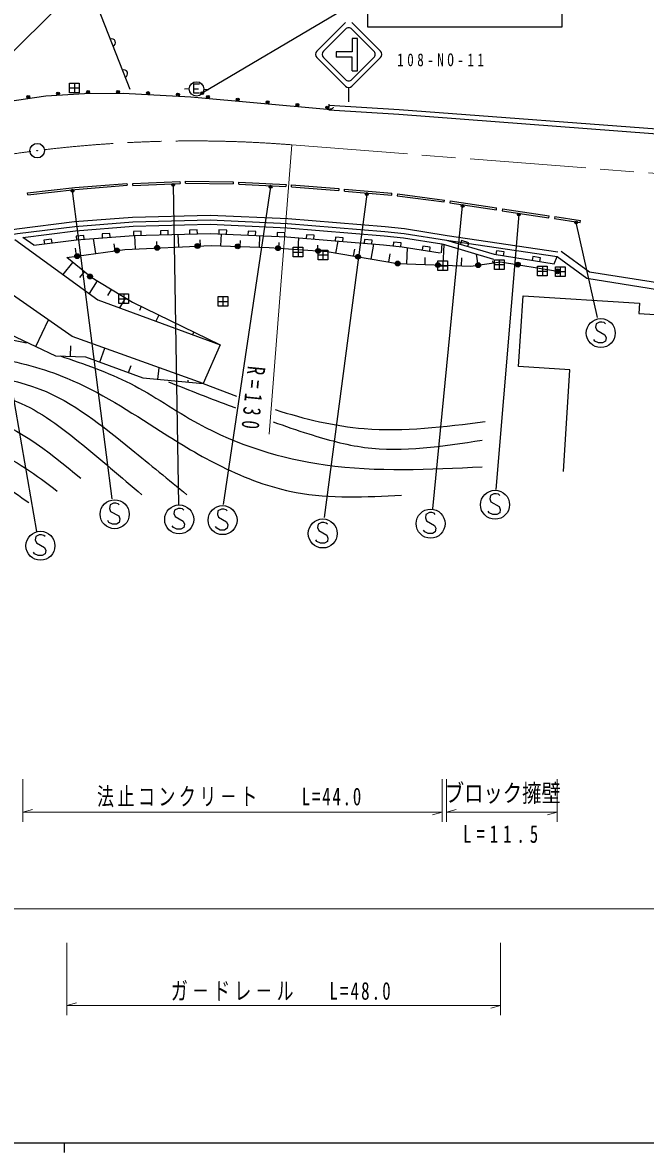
# Model space of a CAD drawing. Units: millimetres, scale not verified. Extents: x 40000 to 680000, y 20000 to 380000.
# Drawn here: x 263706 to 328127, y 204000 to 320806 of the extents above; entities that cross this region are included whole.
import ezdxf
from ezdxf.enums import TextEntityAlignment as Align

# ---------------------------------------------------------------- set-up
doc = ezdxf.new("R2010")
doc.units = ezdxf.units.MM
doc.header["$LTSCALE"] = 1000
doc.linetypes.add('CHAIN', pattern=[18.5, 12, -1.5, 3.5, -1.5])
for name, color, linetype, lineweight in [('M-BGD', 7, 'Continuous', 25), ('M-BMK', 2, 'CHAIN', 13), ('M-BMK-ROW', 30, 'Continuous', 25), ('M-BMK-SRVR', 3, 'Continuous', 25), ('M-STR-HTXT', 7, 'Continuous', 13), ('M-STR-STRC', 7, 'Continuous', 25), ('M-TTL-BAND', 7, 'Continuous', 25)]:
    doc.layers.add(name, color=color, linetype=linetype, lineweight=lineweight)
doc.styles.add('ＭＳ ゴシック', font='')
doc.styles.get('ＭＳ ゴシック').set_extended_font_data('MS Gothic')

msp = doc.modelspace()

# ---------------------------------------------------------------- linework, layer by layer
at = {"layer": 'M-BGD'}
for p, q in [((268507, 329904), (274797, 313936)), ((280947, 313943), (280447, 313939)), ((281397, 313948), (281907, 313948)), ((282446, 313915), (282945, 313893)), ((295205, 311873), (295504, 311846)), ((295395, 311771), (295432, 312370)), ((264227, 303206), (269117, 303743)), ((269122, 303744), (274492, 304187)), ((269139, 303545), (274508, 303988)), ((274492, 304187), (274508, 303988)), ((275103, 304179), (279981, 304366)), ((275110, 303979), (275103, 304179)), ((275110, 303979), (279988, 304166)), ((279981, 304366), (279988, 304166)), ((280558, 304197), (280561, 304397)), ((280558, 304197), (285482, 304140)), ((280561, 304397), (285484, 304340)), ((285484, 304340), (285482, 304140)), ((286070, 304109), (286080, 304308)), ((286070, 304109), (290941, 303854)), ((286080, 304308), (290952, 304053)), ((290952, 304053), (290941, 303854)), ((291518, 303817), (291533, 304017)), ((291518, 303817), (296406, 303451)), ((291533, 304017), (296420, 303650)), ((264249, 303007), (264227, 303206)), ((264249, 303007), (269139, 303545)), ((296420, 303650), (296406, 303451)), ((296994, 303394), (297011, 303593)), ((296994, 303394), (301894, 302968)), ((297011, 303593), (301911, 303167)), ((301894, 302968), (301911, 303167)), ((302489, 303104), (302463, 302906)), ((302463, 302906), (307313, 302266)), ((302489, 303104), (307340, 302464)), ((307313, 302266), (307340, 302464)), ((307922, 302386), (307892, 302188)), ((307892, 302188), (312711, 301464)), ((307922, 302386), (312740, 301661)), ((312711, 301464), (312740, 301661)), ((313354, 301551), (313324, 301353)), ((313354, 301551), (318156, 300832)), ((313324, 301353), (318127, 300634)), ((318127, 300634), (318156, 300832)), ((318759, 300750), (318729, 300553)), ((318729, 300553), (321380, 300144)), ((318759, 300750), (321410, 300342)), ((321380, 300144), (321410, 300342)), ((271275, 296929), (271053, 298483)), ((273268, 297213), (273167, 297927)), ((275385, 297408), (275319, 298810)), ((277625, 297513), (277593, 298190)), ((279865, 297619), (279804, 298924)), ((282105, 297724), (282076, 298353)), ((284220, 297739), (284267, 298955)), ((286210, 297662), (286234, 298263)), ((288201, 297585), (288246, 298773)), ((290198, 297479), (290239, 298080)), ((292202, 297344), (292284, 298544)), ((296120, 296985), (296330, 298213)), ((299764, 296362), (300028, 297910)), ((307110, 297927), (312402, 296357)), ((307222, 295715), (307304, 297869)), ((269281, 296646), (269162, 297481)), ((294207, 297208), (294246, 297794)), ((297942, 296673), (298060, 297367)), ((301586, 296051), (301730, 296895)), ((303442, 295859), (303506, 297539)), ((310828, 295728), (310648, 296877)), ((268883, 296017), (267870, 294769)), ((305332, 295787), (305360, 296516)), ((309112, 295643), (309144, 296479)), ((312369, 295968), (312336, 296177)), ((318691, 295857), (318997, 296621)), ((270081, 295045), (269601, 294453)), ((271412, 294114), (270605, 292783)), ((272877, 293225), (272482, 292576)), ((274341, 292336), (273727, 291324)), ((275980, 291452), (275783, 291047)), ((265083, 287322), (266376, 290078)), ((277794, 290573), (277488, 289942)), ((279608, 289694), (279498, 289469)), ((281421, 288815), (281290, 288545)), ((268664, 286314), (268698, 287379)), ((283235, 287936), (283213, 287891)), ((271689, 285715), (272219, 287146)), ((274665, 284614), (274934, 285341)), ((277706, 283918), (277819, 285124)), ((280815, 283627), (280833, 283828)), ((282369, 283481), (285819, 282182))]:
    msp.add_line(p, q, dxfattribs=at)
for points in [[(295395, 311771), (302606, 311328), (332050, 309114), (335664, 309345), (338372, 311780), (341874, 313059), (344847, 316044), (345728, 317990), (346347, 319990), (346905, 323975), (347659, 330454), (347405, 334645)], [(295425, 312270), (302640, 311827), (332053, 309615), (335459, 309833), (338110, 312216), (341598, 313491), (344429, 316333), (345259, 318168), (345858, 320100), (346409, 324038), (347157, 330468), (346906, 334615)], [(281997, 314428), (281397, 314428), (281397, 313528), (281997, 313528)], [(258220, 311850), (262144, 312665), (266121, 313242), (270122, 313477), (274114, 313500), (281120, 313136), (295205, 311873)], [(295825, 312068), (295822, 312029), (295796, 311971), (295762, 311924), (295708, 311878), (295655, 311853), (295584, 311839), (295504, 311846)], [(208762, 279324), (217930, 283902), (226981, 288192), (231563, 290195), (236195, 292095), (241641, 294081), (247389, 295949), (251750, 297170), (255470, 298100), (259138, 298863), (263103, 299481), (269074, 300234), (275086, 300704), (283121, 300909), (291144, 300543), (301210, 299719), (303223, 299507), (307630, 298806), (319070, 297116)], [(208986, 278877), (218149, 283452), (227189, 287736), (231758, 289734), (236376, 291628), (241804, 293609), (247534, 295471), (251878, 296687), (255581, 297612), (259227, 298370), (263173, 298986), (269124, 299737), (275112, 300205), (283116, 300409), (291113, 300044), (301158, 299222), (303158, 299011), (307554, 298312), (318997, 296621)], [(264857, 297787), (263714, 298600), (269170, 299289), (275135, 299755), (283112, 299958), (291084, 299595), (301116, 298774), (303099, 298565), (307058, 297944), (306993, 297014)], [(275984, 298827), (275974, 299227), (275174, 299206), (275184, 298806)], [(278770, 298898), (278760, 299297), (277960, 299277), (277970, 298877)], [(281784, 298974), (281774, 299374), (280974, 299354), (280984, 298954)], [(284797, 298931), (284815, 299330), (284016, 299367), (283998, 298967)], [(287809, 298793), (287827, 299193), (287028, 299229), (287010, 298830)], [(290821, 298656), (290839, 299056), (290040, 299092), (290022, 298693)], [(262893, 298383), (271473, 292152), (284142, 287496), (282369, 283481)], [(264857, 297787), (269267, 298344), (275184, 298806), (283102, 299008), (291024, 298647), (301027, 297828), (302975, 297623), (306911, 297005)], [(266749, 298026), (266699, 298423), (265906, 298323), (265956, 297926)], [(270064, 298406), (270033, 298805), (269235, 298743), (269267, 298344)], [(272749, 298616), (272718, 299015), (271920, 298952), (271951, 298554)], [(293826, 298418), (293859, 298816), (293061, 298881), (293029, 298483)], [(296831, 298172), (296864, 298570), (296066, 298635), (296034, 298237)], [(299836, 297926), (299869, 298324), (299071, 298389), (299039, 297991)], [(302837, 297637), (302879, 298035), (302083, 298119), (302041, 297721)], [(307554, 298312), (312474, 296853), (318691, 295857)], [(309763, 297657), (309877, 298040), (309110, 298267), (308996, 297884)], [(212075, 273410), (224091, 279345), (234872, 284399), (242608, 286866), (254161, 289613), (258951, 290199), (267127, 286363), (270202, 286265), (276152, 284064), (282369, 283481), (268845, 288365), (256098, 297213)], [(270682, 294556), (268284, 296504), (274265, 297355), (283225, 297777), (289205, 297547), (295209, 297140), (302497, 295895), (310058, 295609), (313140, 296089), (319044, 295091)], [(305817, 297177), (305879, 297572), (305088, 297696), (305026, 297301)], [(313444, 296697), (313507, 297092), (312717, 297219), (312654, 296824)], [(319411, 297186), (322334, 295039), (332245, 293474), (338678, 292875), (342343, 292334), (348055, 291725), (353692, 291325), (359928, 290890), (366116, 290823), (373966, 290653), (386512, 290373), (392088, 290272), (402655, 290033), (415253, 289696), (438609, 289175)], [(317206, 296095), (317269, 296490), (316479, 296616), (316416, 296221)], [(318997, 296621), (322057, 294374), (332158, 292779), (338594, 292179), (342255, 291640), (347993, 291027), (353644, 290626), (359900, 290190), (366101, 290123), (373950, 289953), (386499, 289673), (392072, 289572), (402636, 289333), (415236, 288997), (438593, 288475)], [(270682, 294556), (275073, 291892), (284142, 287496)], [(319652, 274396), (320321, 284901), (315002, 285240), (315468, 292562), (327498, 291795), (327431, 290746), (333695, 290347), (332616, 273414)]]:
    msp.add_lwpolyline(points, dxfattribs=at)
for centre, radius in [((281697, 313948), 750), ((264289, 313128), 150), ((264289, 313128), 90), ((264289, 313128), 30), ((267380, 313466), 150), ((267380, 313466), 90), ((267380, 313466), 30), ((270481, 313629), 150), ((270481, 313629), 90), ((270481, 313629), 30), ((273580, 313647), 150), ((273580, 313647), 90), ((273580, 313647), 30), ((276684, 313517), 150), ((276684, 313517), 90), ((276684, 313517), 30), ((279778, 313356), 150), ((279778, 313356), 90), ((279778, 313356), 30), ((282874, 313130), 150), ((282874, 313130), 90), ((282874, 313130), 30), ((285960, 312853), 150), ((285960, 312853), 90), ((285960, 312853), 30), ((289046, 312576), 150), ((289046, 312576), 90), ((289046, 312576), 30), ((292132, 312299), 150), ((292132, 312299), 90), ((292132, 312299), 30), ((295219, 312022), 150), ((295219, 312022), 90), ((295219, 312022), 30), ((281794, 297710), 250), ((281794, 297710), 220), ((281794, 297710), 190), ((281794, 297710), 160), ((285957, 297672), 250), ((285957, 297672), 220), ((285957, 297672), 190), ((269351, 296656), 250), ((269351, 296656), 220), ((269351, 296656), 190), ((269351, 296656), 160), ((269351, 296656), 130), ((269351, 296656), 100), ((269351, 296656), 70), ((269351, 296656), 40), ((273476, 297243), 250), ((273476, 297243), 220), ((273476, 297243), 190), ((273476, 297243), 160), ((273476, 297243), 130), ((273476, 297243), 100), ((273476, 297243), 70), ((273476, 297243), 40), ((273476, 297243), 10), ((277631, 297514), 250), ((277631, 297514), 220), ((277631, 297514), 190), ((277631, 297514), 160), ((277631, 297514), 130), ((277631, 297514), 100), ((277631, 297514), 70), ((277631, 297514), 40), ((277631, 297514), 10), ((281794, 297710), 130), ((281794, 297710), 100), ((281794, 297710), 70), ((281794, 297710), 40), ((281794, 297710), 10), ((285957, 297672), 160), ((285957, 297672), 130), ((285957, 297672), 100), ((285957, 297672), 70), ((285957, 297672), 40), ((285957, 297672), 10), ((290120, 297485), 250), ((290120, 297485), 220), ((290120, 297485), 190), ((290120, 297485), 160), ((290120, 297485), 130), ((290120, 297485), 100), ((290120, 297485), 70), ((290120, 297485), 40), ((290120, 297485), 10), ((294277, 297203), 250), ((294277, 297203), 220), ((294277, 297203), 190), ((294277, 297203), 160), ((294277, 297203), 130), ((294277, 297203), 100), ((294277, 297203), 70), ((294277, 297203), 40), ((294277, 297203), 10), ((298396, 296596), 250), ((298396, 296596), 220), ((298396, 296596), 190), ((298396, 296596), 160), ((298396, 296596), 130), ((298396, 296596), 100), ((269351, 296656), 10), ((298396, 296596), 70), ((298396, 296596), 40), ((298396, 296596), 10), ((302503, 295895), 250), ((302503, 295895), 220), ((302503, 295895), 190), ((302503, 295895), 160), ((302503, 295895), 130), ((302503, 295895), 100), ((302503, 295895), 70), ((302503, 295895), 40), ((302503, 295895), 10), ((306667, 295737), 250), ((306667, 295737), 220), ((306667, 295737), 190), ((306667, 295737), 160), ((306667, 295737), 130), ((306667, 295737), 100), ((306667, 295737), 70), ((306667, 295737), 40), ((306667, 295737), 10), ((310822, 295728), 250), ((310822, 295728), 220), ((310822, 295728), 190), ((310822, 295728), 160), ((310822, 295728), 130), ((310822, 295728), 100), ((310822, 295728), 70), ((310822, 295728), 40), ((310822, 295728), 10), ((314936, 295785), 250), ((314936, 295785), 220), ((314936, 295785), 190), ((314936, 295785), 160), ((314936, 295785), 130), ((314936, 295785), 100), ((314936, 295785), 70), ((314936, 295785), 40), ((314936, 295785), 10), ((270682, 294556), 250), ((270682, 294556), 220), ((270682, 294556), 190), ((270682, 294556), 160), ((270682, 294556), 130), ((270682, 294556), 100), ((270682, 294556), 70), ((270682, 294556), 40), ((270682, 294556), 10), ((319044, 295091), 250), ((319044, 295091), 220), ((319044, 295091), 190), ((319044, 295091), 160), ((319044, 295091), 130), ((319044, 295091), 100), ((319044, 295091), 70), ((319044, 295091), 40), ((319044, 295091), 10)]:
    msp.add_circle(centre, radius, dxfattribs=at)
for centre in [(272910, 318727), (274168, 315533)]:
    msp.add_arc(centre, 400, 291.50144, 111.50144, dxfattribs=at)
for points, knots in [([(256095, 289849), (257422, 289389), (258750, 288930), (260104, 288569), (261426, 288217), (262774, 287960), (264122, 287704)], [0, 0, 0, 0, 1, 1, 1, 2, 2, 2, 2]), ([(252787, 286723), (255437, 286636), (258087, 286548), (260707, 286150), (263300, 285755), (265865, 285056), (268281, 284049), (271703, 282622), (274828, 280577), (277967, 278560), (280033, 277243), (282110, 275981), (284306, 274902), (286747, 273703), (289335, 272729), (291988, 272233), (295545, 271568), (299216, 271760), (302888, 271952)], [0, 0, 0, 0, 1, 1, 1, 2, 2, 2, 3, 3, 3, 4, 4, 4, 5, 5, 5, 6, 6, 6, 6]), ([(267579, 286342), (270061, 285508), (272542, 284673), (274851, 283495), (277260, 282265), (279480, 280662), (281867, 279349), (285914, 277124), (290441, 275735), (295012, 275092), (300382, 274335), (305813, 274607), (311243, 274879)], [0, 0, 0, 0, 1, 1, 1, 2, 2, 2, 3, 3, 3, 4, 4, 4, 4]), ([(252459, 284612), (256977, 284549), (261496, 284487), (265492, 282922), (268934, 281575), (271988, 279114), (274948, 276703), (276894, 275118), (278799, 273556), (280704, 271993)], [0, 0, 0, 0, 1, 1, 1, 2, 2, 2, 3, 3, 3, 3]), ([(252130, 282501), (255766, 282725), (259402, 282949), (262628, 281802), (265114, 280918), (267357, 279219), (269498, 277497), (271756, 275679), (273901, 273836), (276046, 271993)], [0, 0, 0, 0, 1, 1, 1, 2, 2, 2, 3, 3, 3, 3]), ([(278798, 283651), (280989, 282794), (283179, 281937), (285374, 281100), (285493, 281055), (285613, 281009), (285732, 280964)], [0, 0, 0, 0, 1, 1, 1, 2, 2, 2, 2]), ([(251972, 280273), (254279, 280446), (256585, 280619), (258729, 280208), (262786, 279430), (266259, 276561), (269733, 273692)], [0, 0, 0, 0, 1, 1, 1, 2, 2, 2, 2]), ([(289844, 280791), (292877, 279826), (295934, 279084), (299044, 278834), (303155, 278503), (307358, 279032), (311561, 279561)], [0, 0, 0, 0, 1, 1, 1, 2, 2, 2, 2]), ([(289623, 279526), (290842, 279092), (292069, 278676), (293309, 278285), (295205, 277687), (297131, 277151), (299078, 276892), (303077, 276361), (307160, 277004), (311243, 277646)], [0, 0, 0, 0, 1, 1, 1, 2, 2, 2, 3, 3, 3, 3]), ([(252931, 277657), (255532, 277530), (258133, 277402), (260476, 276564), (262940, 275683), (265118, 274016), (267297, 272349)], [0, 0, 0, 0, 1, 1, 1, 2, 2, 2, 2]), ([(253076, 275627), (254908, 275429), (256741, 275231), (258428, 274642), (260552, 273900), (262446, 272538), (264339, 271175)], [0, 0, 0, 0, 1, 1, 1, 2, 2, 2, 2])]:
    msp.add_open_spline(points, degree=3, knots=knots, dxfattribs=at)
at = {"layer": 'M-BMK'}
msp.add_line((291550, 308172), (364223, 302451), dxfattribs=at)
for start, end in [(85.49731, 96.80215), (97.42426, 117.80383)]:
    msp.add_arc((281344, 178574), 130000, start, end, dxfattribs=at)
at = {"layer": 'M-BMK-ROW'}
for p, q in [((269064, 314550), (269064, 313550)), ((268564, 314050), (269564, 314050)), ((291700, 297078), (292700, 297078)), ((292200, 297578), (292200, 296578)), ((294271, 296794), (295271, 296794)), ((294771, 297294), (294771, 296294)), ((306659, 295662), (307659, 295662)), ((307159, 296162), (307159, 295162)), ((312501, 295780), (313501, 295780)), ((313001, 296280), (313001, 295280)), ((317465, 295609), (317465, 294609)), ((319324, 295558), (319324, 294558)), ((316965, 295109), (317965, 295109)), ((318824, 295058), (319824, 295058)), ((273677, 292257), (274677, 292257)), ((274177, 292757), (274177, 291757)), ((284429, 292488), (284429, 291488)), ((283929, 291988), (284929, 291988))]:
    msp.add_line(p, q, dxfattribs=at)
for points in [[(268564, 313550), (268564, 314550), (269564, 314550), (269564, 313550)], [(291700, 296578), (291700, 297578), (292700, 297578), (292700, 296578)], [(294271, 296294), (294271, 297294), (295271, 297294), (295271, 296294)], [(306659, 295162), (306659, 296162), (307659, 296162), (307659, 295162)], [(312501, 295280), (312501, 296280), (313501, 296280), (313501, 295280)], [(316965, 294609), (316965, 295609), (317965, 295609), (317965, 294609)], [(318824, 294558), (318824, 295558), (319824, 295558), (319824, 294558)], [(273677, 291757), (273677, 292757), (274677, 292757), (274677, 291757)], [(283929, 291488), (283929, 292488), (284929, 292488), (284929, 291488)]]:
    msp.add_lwpolyline(points, close=True, dxfattribs=at)
at = {"layer": 'M-BMK-SRVR'}
for radius in [750, 30]:
    msp.add_circle((265217, 307566), radius, dxfattribs=at)
at = {"layer": 'M-STR-HTXT'}
for p, q in [((291550, 308172), (289195, 278265)), ((263714, 242590), (263714, 238177)), ((307110, 238177), (307110, 242590)), ((307554, 242590), (307554, 238177)), ((318997, 238177), (318997, 242590)), ((263714, 239177), (264714, 239457)), ((307554, 239177), (308554, 239457)), ((263714, 239177), (307110, 239177)), ((307110, 239177), (306110, 238897)), ((307554, 239177), (318997, 239177)), ((318997, 239177), (317997, 238897)), ((124845, 229177), (553911, 229177)), ((268299, 225655), (268299, 218177)), ((313140, 218177), (313140, 225655)), ((268299, 219177), (269299, 219457)), ((268299, 219177), (313140, 219177)), ((313140, 219177), (312140, 218897))]:
    msp.add_line(p, q, dxfattribs=at)
at = {"layer": 'M-STR-STRC'}
for p, q in [((258075, 313324), (277700, 332517)), ((296165, 321710), (282276, 313512)), ((297093, 320806), (294149, 317862)), ((297093, 320128), (294827, 317862)), ((297772, 320806), (300716, 317862)), ((297772, 320128), (300037, 317862)), ((297794, 319170), (297794, 317789)), ((298334, 319170), (297794, 319170)), ((298334, 315809), (298334, 319170)), ((297794, 317789), (296133, 317789)), ((296133, 317789), (296133, 317249)), ((294149, 317183), (297093, 314239)), ((297093, 314917), (294827, 317183)), ((297794, 317249), (296133, 317249)), ((300038, 317183), (297772, 314917)), ((300716, 317183), (297772, 314239)), ((297794, 315809), (297794, 317249)), ((297794, 315809), (298334, 315809)), ((297411, 314073), (297411, 312620)), ((279279, 304019), (279819, 270978)), ((284474, 270978), (289372, 303837)), ((272979, 271584), (268862, 303423)), ((299309, 303075), (294905, 269638)), ((259245, 302111), (265156, 268189)), ((306123, 270524), (309217, 301849)), ((315035, 300962), (312648, 272541)), ((323177, 290303), (320956, 300134))]:
    msp.add_line(p, q, dxfattribs=at)
msp.add_lwpolyline([(319493, 320322), (299411, 320322), (299411, 334633), (319493, 334633)], close=True, dxfattribs=at)
for points in [[(323991, 289668), (323871, 289788), (323631, 289848), (323391, 289848), (323031, 289668), (322971, 289308), (323091, 289008), (323931, 288528), (324051, 288228), (323991, 287868), (323691, 287688), (323271, 287688), (322911, 287868), (322791, 288048)], [(273712, 270936), (273592, 271056), (273352, 271116), (273112, 271116), (272752, 270936), (272692, 270576), (272812, 270276), (273652, 269796), (273772, 269496), (273712, 269136), (273412, 268956), (272992, 268956), (272632, 269136), (272512, 269316)], [(313052, 271920), (312932, 272040), (312692, 272100), (312452, 272100), (312092, 271920), (312032, 271560), (312152, 271260), (312992, 270780), (313112, 270480), (313052, 270120), (312752, 269940), (312332, 269940), (311972, 270120), (311852, 270300)], [(280382, 270399), (280262, 270519), (280022, 270579), (279782, 270579), (279422, 270399), (279362, 270039), (279482, 269739), (280322, 269259), (280442, 268959), (280382, 268599), (280082, 268419), (279662, 268419), (279302, 268599), (279182, 268779)], [(284873, 270326), (284753, 270446), (284513, 270506), (284273, 270506), (283913, 270326), (283853, 269966), (283973, 269666), (284813, 269186), (284933, 268886), (284873, 268526), (284573, 268346), (284153, 268346), (283793, 268526), (283673, 268706)], [(306388, 269964), (306268, 270084), (306028, 270144), (305788, 270144), (305428, 269964), (305368, 269604), (305488, 269304), (306328, 268824), (306448, 268524), (306388, 268164), (306088, 267984), (305668, 267984), (305308, 268164), (305188, 268344)], [(295232, 268950), (295112, 269070), (294872, 269130), (294632, 269130), (294272, 268950), (294212, 268590), (294332, 268290), (295172, 267810), (295292, 267510), (295232, 267150), (294932, 266970), (294512, 266970), (294152, 267150), (294032, 267330)], [(266033, 267676), (265913, 267796), (265673, 267856), (265433, 267856), (265073, 267676), (265013, 267316), (265133, 267016), (265973, 266536), (266093, 266236), (266033, 265876), (265733, 265696), (265313, 265696), (264953, 265876), (264833, 266056)]]:
    msp.add_lwpolyline(points, dxfattribs=at)
for centre, radius in [((282276, 313512), 150), ((282276, 313512), 90), ((282276, 313512), 30), ((279279, 304019), 150), ((279279, 304019), 90), ((279279, 304019), 30), ((289358, 303840), 150), ((289358, 303840), 90), ((289358, 303840), 30), ((268873, 303423), 150), ((268873, 303423), 90), ((268873, 303423), 30), ((299309, 303075), 150), ((299309, 303075), 90), ((299309, 303075), 30), ((309217, 301849), 150), ((309217, 301849), 90), ((309217, 301849), 30), ((315035, 300962), 150), ((315035, 300962), 90), ((315035, 300962), 30), ((320962, 300130), 150), ((320962, 300130), 90), ((320962, 300130), 30), ((323511, 288708), 1500), ((312572, 270960), 1500), ((273232, 269976), 1500), ((279902, 269439), 1500), ((284393, 269366), 1500), ((305908, 269004), 1500), ((294752, 267990), 1500), ((265553, 266716), 1500)]:
    msp.add_circle(centre, radius, dxfattribs=at)
for centre, start, end in [((297432, 319788), 45, 135.00015), ((294488, 317523), 135, 225), ((295167, 317523), 135.00016, 224.99989), ((299698, 317522), 314.99995, 45), ((300377, 317523), 315, 45), ((297432, 315257), 224.99989, 314.99995), ((297432, 314578), 225, 315)]:
    msp.add_arc(centre, 480, start, end, dxfattribs=at)
at = {"layer": 'M-TTL-BAND'}
for p, q in [((40000, 205000), (579000, 205000)), ((268000, 205000), (268000, 204000))]:
    msp.add_line(p, q, dxfattribs=at)

# ---------------------------------------------------------------- texts
at = {"layer": 'M-STR-HTXT', "style": 'ＭＳ ゴシック', "width": 0.8}
msp.add_text('ブロック擁壁', height=1833, dxfattribs=at).set_placement((307375, 239677), align=Align.BOTTOM_LEFT)
at = {"layer": 'M-STR-HTXT', "insert": (286970, 285354), "char_height": 1833, "attachment_point": 7, "rotation": 264.3, "style": 'ＭＳ ゴシック'}
msp.add_mtext('\\T1.61;\\W0.7;R=130', dxfattribs=at)
at = {"layer": 'M-STR-HTXT', "char_height": 1833, "attachment_point": 7, "style": 'ＭＳ ゴシック'}
for s, insert in [('\\T1.21;\\W0.7;法止コンクリ－ト\u3000\u3000L=44.0', (271404, 239677)), ('\\T1.58;\\W0.7;L=11.5', (309267, 235979)), ('\\T1.25;\\W0.7;ガ－ドレ－ル\\~\u3000L=48.0', (279044, 219677))]:
    msp.add_mtext(s, dxfattribs=dict(at, insert=insert))
at = {"layer": 'M-STR-STRC', "insert": (302453, 316278), "char_height": 1320, "attachment_point": 7, "style": 'ＭＳ ゴシック'}
msp.add_mtext('\\T1.54;\\W0.75;108-NO-11', dxfattribs=at)

doc.saveas('drawing.dxf')
